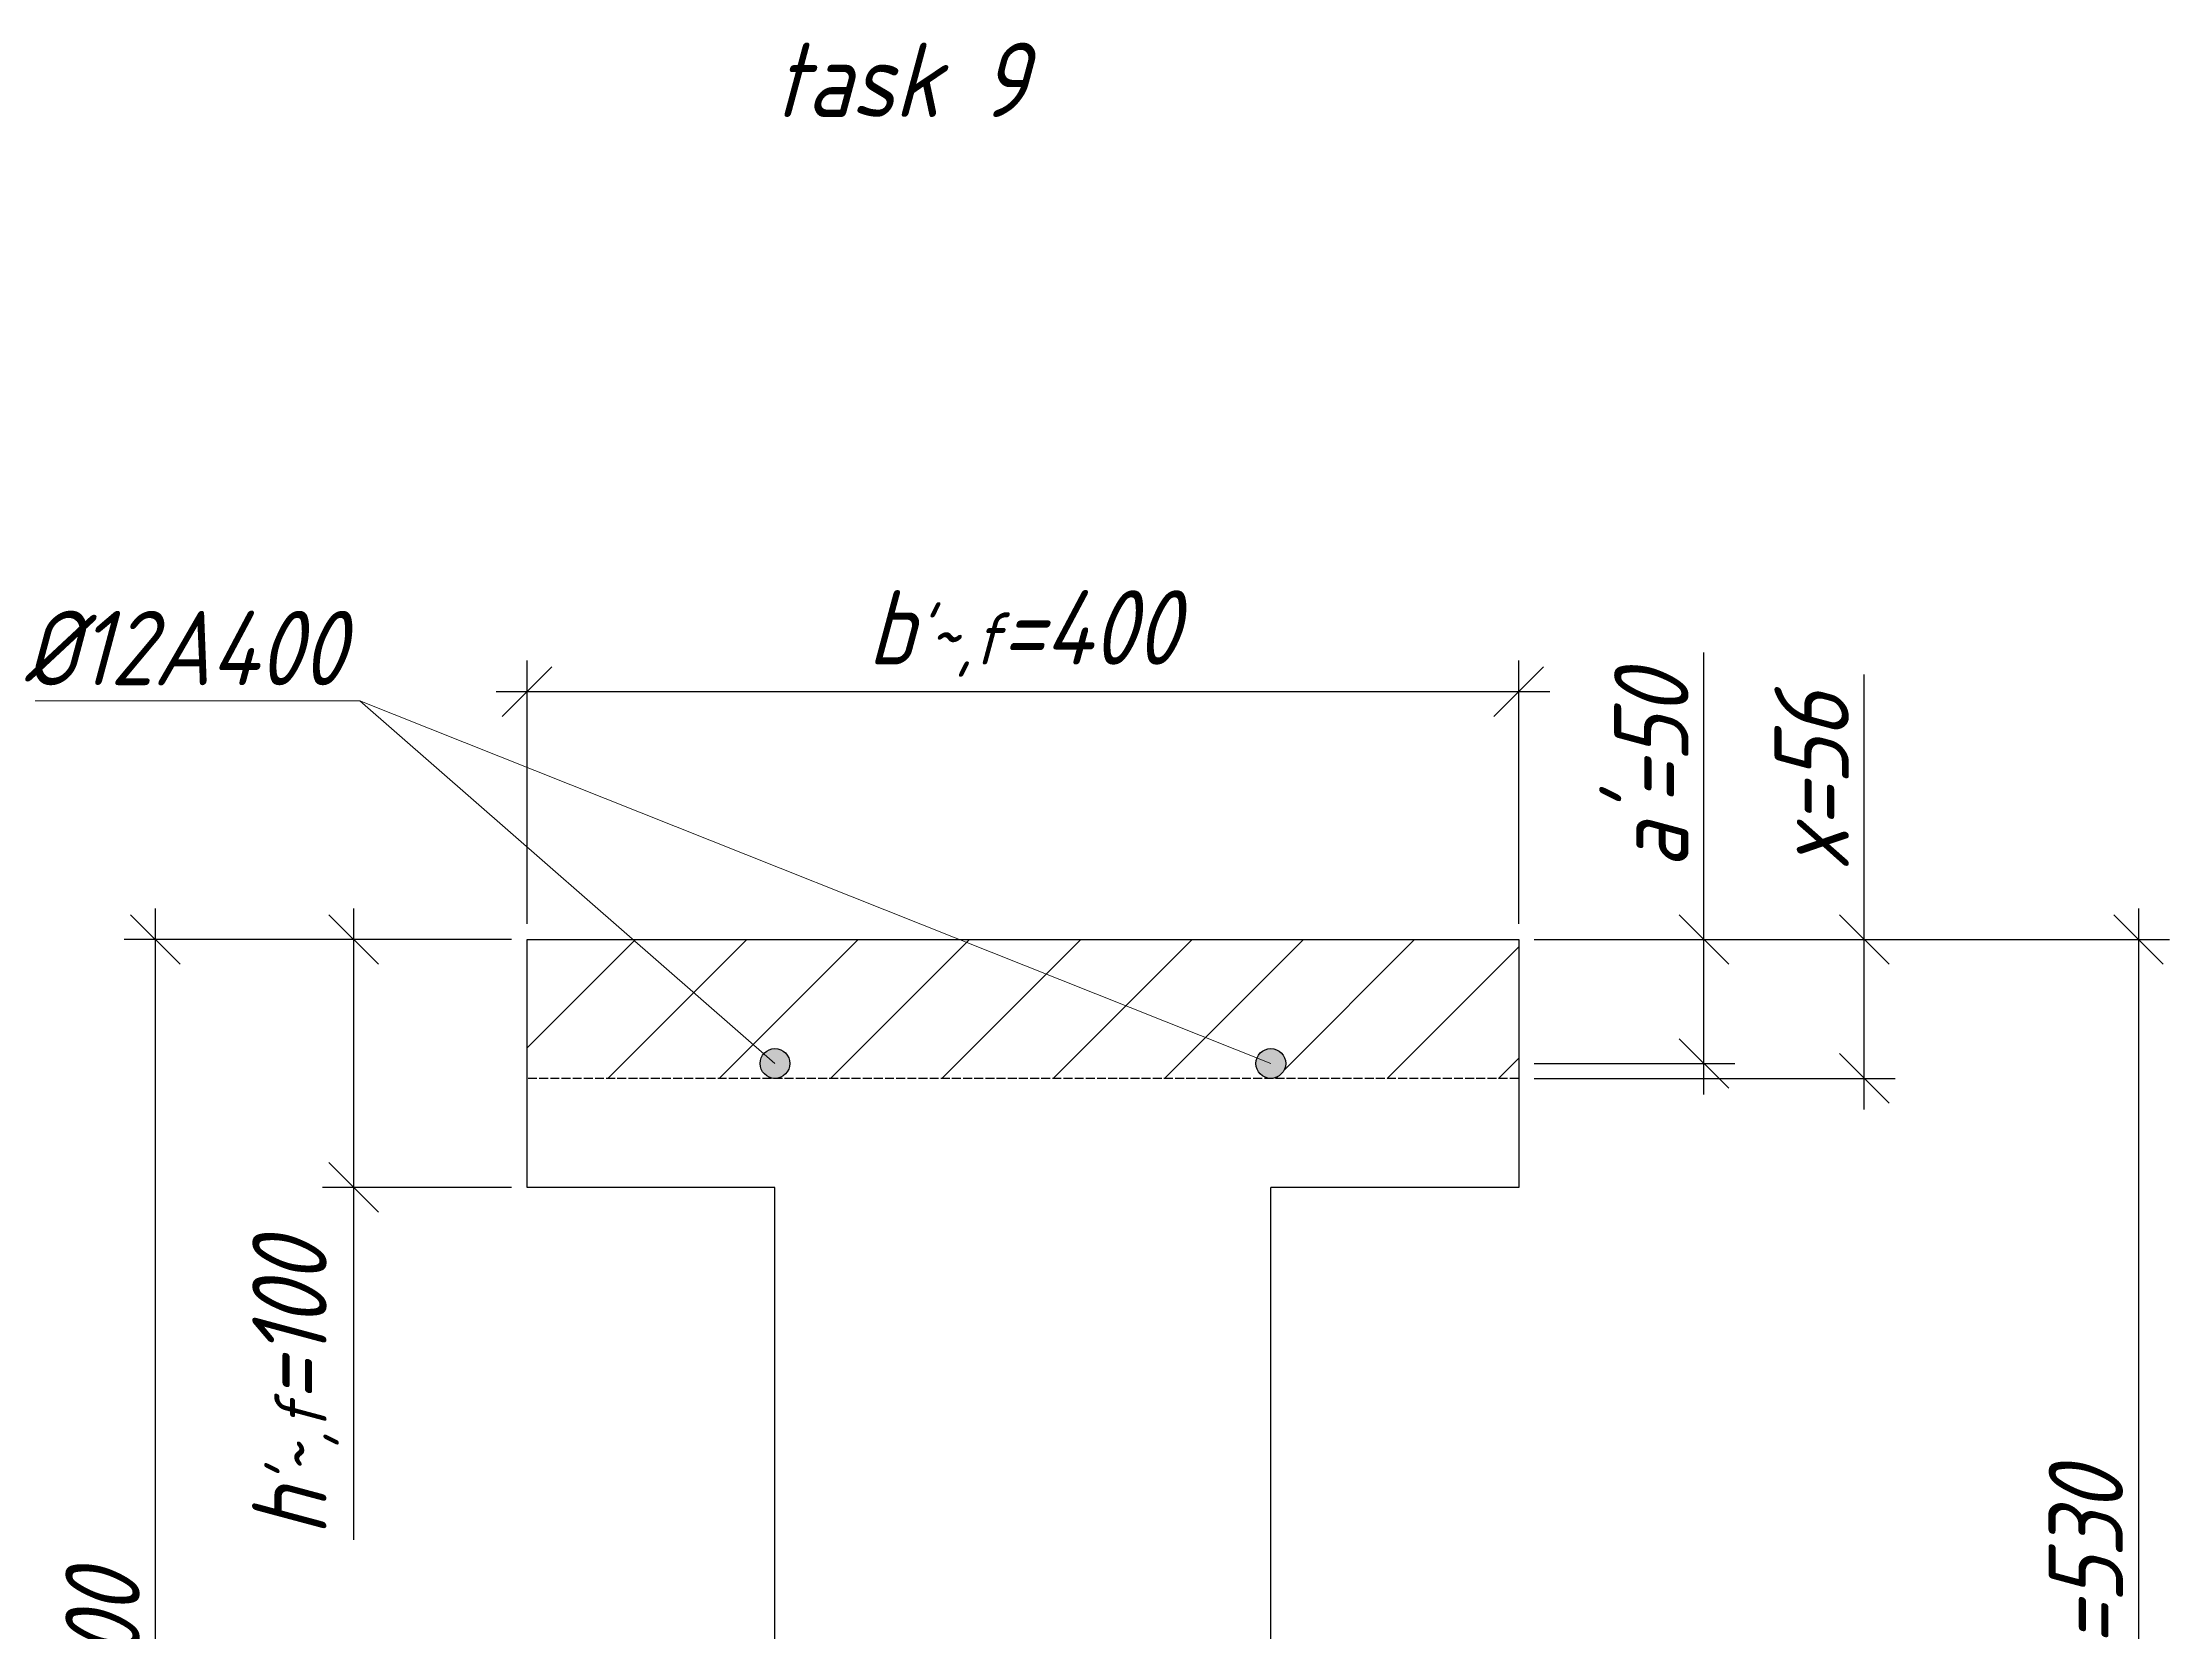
# Model space of a CAD drawing. Header units: millimetres. Extents: x -180 to 58926, y -10791 to 13515.
# Drawn here: x 4862 to 5720, y -10355 to -9714 of the extents above; entities that cross this region are included whole.
import ezdxf

# ---------------------------------------------------------------- set-up
doc = ezdxf.new("R2010")
doc.units = ezdxf.units.MM
doc.linetypes.add('ACAD_ISO02W100', pattern=[15, 12, -3])
for name, color, linetype, lineweight in [('basic', 95, 'Continuous', 30), ('hatch', 117, 'ACAD_ISO02W100', 25), ('hatching', 225, 'Continuous', 20), ('size', 45, 'Continuous', 20), ('text', 13, 'Continuous', 20), ('thin', 153, 'Continuous', 18)]:
    doc.layers.add(name, color=color, linetype=linetype, lineweight=lineweight)
doc.styles.add('Structures', font='isocpeur.ttf', dxfattribs={"width": 0.85, "oblique": 15})
doc.dimstyles.new('Structures', dxfattribs={"dimtxt": 3, "dimasz": 2, "dimexe": 1.25, "dimexo": 0.625, "dimtad": 1, "dimtxsty": 'Structures', "dimblk": 'OBLIQUE', "dimcen": 2.5, "dimdle": 1.25, "dimadec": 0, "dimazin": 0, "dimtfac": 1, "dimtmove": 0, "dimatfit": 3, "dimfxl": 1, "dimarcsym": 0})

# ---------------------------------------------------------------- blocks, each defined once
blk = doc.blocks.new('_Oblique')
at = {"color": 0, "linetype": 'ByBlock', "lineweight": -2}
blk.add_line((-0.5, -0.5), (0.5, 0.5), dxfattribs=at)
blk = doc.blocks.new('*D329')
at = {"layer": 'Defpoints', "color": 0, "transparency": 16777216}
for p in [(5457.3, -9975.61), (5057.3, -10075.61), (5457.3, -10075.61)]:
    blk.add_point(p, dxfattribs=at)
at = {"layer": 'size', "color": 0, "lineweight": -2, "transparency": 16777216}
for p, q in [((5057.3, -10069.36), (5057.3, -9963.11)), ((5457.3, -10069.36), (5457.3, -9963.11)), ((5044.8, -9975.61), (5469.8, -9975.61))]:
    blk.add_line(p, q, dxfattribs=at)
at = {"layer": 'size', "color": 0, "lineweight": -2, "transparency": 16777216, "xscale": 20, "yscale": 20, "zscale": 20, "rotation": 180}
blk.add_blockref('_Oblique', (5057.3, -9975.61), dxfattribs=at)
at = {"layer": 'size', "color": 0, "lineweight": -2, "transparency": 16777216, "xscale": 20, "yscale": 20, "zscale": 20}
blk.add_blockref('_Oblique', (5457.3, -9975.61), dxfattribs=at)
at = {"layer": 'size', "color": 0, "transparency": 16777216, "insert": (5257.3, -9952.21), "char_height": 30, "attachment_point": 5, "style": 'Structures'}
blk.add_mtext("b{\\H0.7x;\\S'~,f;}=400", dxfattribs=at)
blk = doc.blocks.new('*D331')
at = {"layer": 'Defpoints', "color": 0, "transparency": 16777216}
for p in [(5057.3, -10075.61), (4987.3, -10175.61), (5057.3, -10175.61)]:
    blk.add_point(p, dxfattribs=at)
at = {"layer": 'size', "color": 0, "lineweight": -2, "transparency": 16777216}
for p, q in [((4987.3, -10063.11), (4987.3, -10175.61)), ((5051.05, -10075.61), (4974.8, -10075.61)), ((5051.05, -10175.61), (4974.8, -10175.61)), ((4987.3, -10175.61), (4987.3, -10317.79))]:
    blk.add_line(p, q, dxfattribs=at)
at = {"layer": 'size', "color": 0, "lineweight": -2, "transparency": 16777216, "xscale": 20, "yscale": 20, "zscale": 20}
for p, rotation in [((4987.3, -10075.61), 90), ((4987.3, -10175.61), 270)]:
    blk.add_blockref('_Oblique', p, dxfattribs=dict(at, rotation=rotation))
at = {"layer": 'size', "color": 0, "transparency": 16777216, "insert": (4963.9, -10256.7), "char_height": 30, "attachment_point": 5, "rotation": 90, "style": 'Structures'}
blk.add_mtext("h{\\H0.7x;\\S'~,f;}=100", dxfattribs=at)
blk = doc.blocks.new('*D332')
at = {"layer": 'Defpoints', "color": 0, "transparency": 16777216}
for p in [(5057.3, -10075.61), (4907.3, -10675.61), (5157.3, -10675.61)]:
    blk.add_point(p, dxfattribs=at)
at = {"layer": 'size', "color": 0, "lineweight": -2, "transparency": 16777216}
for p, q in [((4907.3, -10063.11), (4907.3, -10688.11)), ((5051.05, -10075.61), (4894.8, -10075.61)), ((5151.05, -10675.61), (4894.8, -10675.61))]:
    blk.add_line(p, q, dxfattribs=at)
at = {"layer": 'size', "color": 0, "lineweight": -2, "transparency": 16777216, "xscale": 20, "yscale": 20, "zscale": 20}
for p, rotation in [((4907.3, -10075.61), 90), ((4907.3, -10675.61), 270)]:
    blk.add_blockref('_Oblique', p, dxfattribs=dict(at, rotation=rotation))
at = {"layer": 'size', "color": 0, "transparency": 16777216, "insert": (4886.05, -10375.61), "char_height": 30, "attachment_point": 5, "rotation": 90, "style": 'Structures'}
blk.add_mtext('h=600', dxfattribs=at)
blk = doc.blocks.new('*D333')
at = {"layer": 'Defpoints', "color": 0, "transparency": 16777216}
for p in [(5457.3, -10075.61), (5532.04, -10075.61), (5457.3, -10125.61)]:
    blk.add_point(p, dxfattribs=at)
at = {"layer": 'size', "color": 0, "lineweight": -2, "transparency": 16777216}
for p, q in [((5532.04, -10075.61), (5532.04, -9959.85)), ((5463.55, -10075.61), (5544.54, -10075.61)), ((5532.04, -10138.11), (5532.04, -10075.61)), ((5463.55, -10125.61), (5544.54, -10125.61))]:
    blk.add_line(p, q, dxfattribs=at)
at = {"layer": 'size', "color": 0, "lineweight": -2, "transparency": 16777216, "xscale": 20, "yscale": 20, "zscale": 20}
for p, rotation in [((5532.04, -10075.61), 90), ((5532.04, -10125.61), 270)]:
    blk.add_blockref('_Oblique', p, dxfattribs=dict(at, rotation=rotation))
at = {"layer": 'size', "color": 0, "transparency": 16777216, "insert": (5510.79, -10007.73), "char_height": 30, "attachment_point": 5, "rotation": 90, "style": 'Structures'}
blk.add_mtext("a'=50", dxfattribs=at)
blk = doc.blocks.new('*D334')
at = {"layer": 'Defpoints', "color": 0, "transparency": 16777216}
for p in [(5457.3, -10075.61), (5357.3, -10605.61), (5707.3, -10605.61)]:
    blk.add_point(p, dxfattribs=at)
at = {"layer": 'size', "color": 0, "lineweight": -2, "transparency": 16777216}
for p, q in [((5707.3, -10063.11), (5707.3, -10618.11)), ((5463.55, -10075.61), (5719.8, -10075.61)), ((5363.55, -10605.61), (5719.8, -10605.61))]:
    blk.add_line(p, q, dxfattribs=at)
at = {"layer": 'size', "color": 0, "lineweight": -2, "transparency": 16777216, "xscale": 20, "yscale": 20, "zscale": 20}
for p, rotation in [((5707.3, -10075.61), 90), ((5707.3, -10605.61), 270)]:
    blk.add_blockref('_Oblique', p, dxfattribs=dict(at, rotation=rotation))
at = {"layer": 'size', "color": 0, "transparency": 16777216, "insert": (5686.05, -10340.61), "char_height": 30, "attachment_point": 5, "rotation": 90, "style": 'Structures'}
blk.add_mtext('h{\\H0.7x;\\S^ 0;}=530', dxfattribs=at)
blk = doc.blocks.new('*D336')
at = {"layer": 'Defpoints', "color": 0, "transparency": 16777216}
for p in [(5457.3, -10075.61), (5596.7, -10075.61), (5457.3, -10131.61)]:
    blk.add_point(p, dxfattribs=at)
at = {"layer": 'size', "color": 0, "lineweight": -2, "transparency": 16777216}
for p, q in [((5596.7, -10075.61), (5596.7, -9968.77)), ((5463.55, -10075.61), (5609.2, -10075.61)), ((5596.7, -10144.11), (5596.7, -10075.61)), ((5463.55, -10131.61), (5609.2, -10131.61))]:
    blk.add_line(p, q, dxfattribs=at)
at = {"layer": 'size', "color": 0, "lineweight": -2, "transparency": 16777216, "xscale": 20, "yscale": 20, "zscale": 20}
for p, rotation in [((5596.7, -10075.61), 90), ((5596.7, -10131.61), 270)]:
    blk.add_blockref('_Oblique', p, dxfattribs=dict(at, rotation=rotation))
at = {"layer": 'size', "color": 0, "transparency": 16777216, "insert": (5575.45, -10012.19), "char_height": 30, "attachment_point": 5, "rotation": 90, "style": 'Structures'}
blk.add_mtext('x=56', dxfattribs=at)

msp = doc.modelspace()

# ---------------------------------------------------------------- hatches: boundary and pattern name
at = {"layer": 'basic'}
h = msp.add_hatch(color=256, dxfattribs=at)
h.dxf.hatch_style = 1
h.paths.add_polyline_path([(5163.299, -10125.61, 1), (5151.299, -10125.61, 1)])
h.paths.add_polyline_path([(5363.299, -10125.61, 1), (5351.299, -10125.61, 1)])
at = {"layer": 'hatching'}
h = msp.add_hatch(dxfattribs=at)
h.set_pattern_fill('ANSI31', color=256, scale=10)
h.paths.add_polyline_path([(5231.658, -10075.61), (5100.034, -10075.61), (5152.779, -10121.663, -0.6929156), (5163.299, -10125.61, -0.4142136), (5157.299, -10131.61), (5357.299, -10131.61, -0.4142136), (5351.299, -10125.61, -0.0949703), (5351.724, -10123.391)])
h.paths.add_polyline_path([(5100.034, -10075.61), (5057.299, -10075.61), (5057.299, -10131.61), (5157.299, -10131.61, -0.4142136), (5151.299, -10125.61, -0.1813938), (5152.779, -10121.663)])
h.paths.add_polyline_path([(5457.299, -10075.61), (5231.658, -10075.61), (5351.724, -10123.391, -0.8265335), (5363.299, -10125.61, -0.4142136), (5357.299, -10131.61), (5457.299, -10131.61)])

# ---------------------------------------------------------------- linework, layer by layer
at = {"layer": 'basic'}
for p, q in [((5057.299, -10075.61), (5457.299, -10075.61)), ((5057.299, -10175.61), (5057.299, -10075.61)), ((5457.299, -10075.61), (5457.299, -10175.61)), ((5157.299, -10175.61), (5057.299, -10175.61)), ((5157.299, -10675.61), (5157.299, -10175.61)), ((5457.299, -10175.61), (5357.299, -10175.61)), ((5357.299, -10675.61), (5357.299, -10175.61))]:
    msp.add_line(p, q, dxfattribs=at)
for centre in [(5157.299, -10125.61), (5357.299, -10125.61)]:
    msp.add_circle(centre, 6, dxfattribs=at)
at = {"layer": 'hatch', "ltscale": 0.3}
msp.add_line((5457.299, -10131.61), (5057.299, -10131.61), dxfattribs=at)
at = {"layer": 'thin'}
for p, q in [((4989.798, -9979.36), (4842.363, -9979.36)), ((5157.299, -10125.61), (4989.798, -9979.36)), ((4989.798, -9979.36), (5357.299, -10125.61))]:
    msp.add_line(p, q, dxfattribs=at)

# ---------------------------------------------------------------- texts
at = {"layer": 'text', "char_height": 30, "width": 137.52879, "attachment_point": 5, "style": 'Structures'}
for s, insert in [('task 9', (5207.874, -9728.888)), ('%%C12A400', (4918.866, -9958.097))]:
    msp.add_mtext(s, dxfattribs=dict(at, insert=insert))

# ---------------------------------------------------------------- dimensions: what is measured, and where the dimension line sits
at = {"layer": 'size'}
dim = msp.add_linear_dim(base=(5457.299, -9975.61), p1=(5057.299, -10075.61), p2=(5457.299, -10075.61), text="b{\\H0.7x;\\S'~,f;}=<>", dimstyle='Structures', dxfattribs=at)
dim.commit()
dim.dimension.update_dxf_attribs({"geometry": '*D329', "text_midpoint": (5257.299, -9952.21)})
for base, p1, p2, text, picture, middle in [((5532.039, -10075.61), (5457.299, -10125.61), (5457.299, -10075.61), "a'=<>", '*D333', (5510.789, -10007.728)), ((5596.7, -10075.61), (5457.299, -10131.61), (5457.299, -10075.61), 'x=<>', '*D336', (5575.45, -10012.19)), ((4907.299, -10675.61), (5057.299, -10075.61), (5157.299, -10675.61), 'h=<>', '*D332', (4886.049, -10375.61)), ((4987.299, -10175.61), (5057.299, -10075.61), (5057.299, -10175.61), "h{\\H0.7x;\\S'~,f;}=<>", '*D331', (4963.899, -10256.699)), ((5707.299, -10605.61), (5457.299, -10075.61), (5357.299, -10605.61), 'h{\\H0.7x;\\S^ 0;}=<>', '*D334', (5686.049, -10340.61))]:
    dim = msp.add_linear_dim(base=base, p1=p1, p2=p2, angle=90, text=text, dimstyle='Structures', dxfattribs=at)
    dim.commit()
    dim.dimension.update_dxf_attribs({"geometry": picture, "text_midpoint": middle})

doc.saveas('drawing.dxf')
